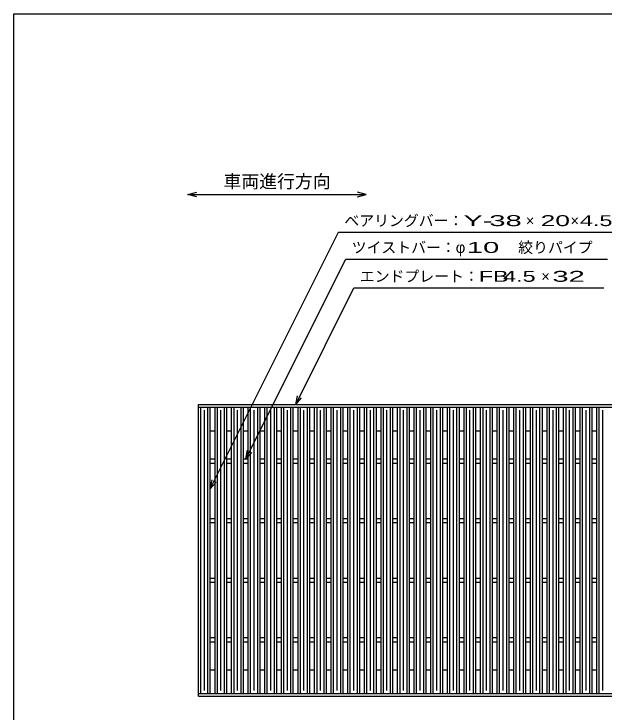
# Model space of a CAD drawing. Units: millimetres, scale not verified. Extents: x -1820 to 1724, y -1285 to 1059.
# Drawn here: x -1736 to -744, y -113 to 1059 of the extents above; entities that cross this region are included whole.
import ezdxf
from ezdxf.enums import TextEntityAlignment as Align

# ---------------------------------------------------------------- set-up
doc = ezdxf.new("R2010")
doc.units = ezdxf.units.MM
doc.header["$LTSCALE"] = 10
for name, color, linetype, lineweight in [('0_2', 150, 'Continuous', 25), ('16', 3, 'Continuous', 25), ('22', 2, 'Continuous', 25)]:
    doc.layers.add(name, color=color, linetype=linetype, lineweight=lineweight)
doc.styles.add('ベクトル', font='')
doc.styles.get('ベクトル').set_extended_font_data('ベクトル')

msp = doc.modelspace()

# ---------------------------------------------------------------- linework, layer by layer
at = {"layer": '0_2'}
for p, q in [((-1736, -1141), (-1736, 1059)), ((-1736, 1059), (1724, 1059))]:
    msp.add_line(p, q, dxfattribs=at)
at = {"layer": '0_2', "color": 4}
for p, q in [((-1443.83, 755.83), (-1428.83, 759.83)), ((-1428.83, 751.83), (-1443.83, 755.83)), ((-1443.83, 755.83), (-1143.83, 755.83)), ((-1143.83, 755.83), (-1158.83, 759.83)), ((-1158.83, 751.83), (-1143.83, 755.83))]:
    msp.add_line(p, q, dxfattribs=at)
at = {"layer": '16'}
for p, q in [((-1426, 403.5), (-430, 403.5)), ((-1426, 399), (-1426, 403.5)), ((-1426, 399), (-430, 399)), ((-1426, -82), (-1426, 399)), ((-1426, 399), (-1406, 399)), ((-1422, -82), (-1422, 399)), ((-1410, -82), (-1410, 399)), ((-1406, -82), (-1406, 399)), ((-1398.1, -82), (-1398.1, 399)), ((-1398.1, 399), (-1378.1, 399)), ((-1394.1, -82), (-1394.1, 399)), ((-1382.1, -82), (-1382.1, 399)), ((-1378.1, -82), (-1378.1, 399)), ((-1370.2, -82), (-1370.2, 399)), ((-1370.2, 399), (-1350.2, 399)), ((-1366.2, -82), (-1366.2, 399)), ((-1354.2, -82), (-1354.2, 399)), ((-1350.2, -82), (-1350.2, 399)), ((-1342.3, -82), (-1342.3, 399)), ((-1342.3, 399), (-1322.3, 399)), ((-1338.3, -82), (-1338.3, 399)), ((-1326.3, -82), (-1326.3, 399)), ((-1322.3, -82), (-1322.3, 399)), ((-1314.4, -82), (-1314.4, 399)), ((-1314.4, 399), (-1294.4, 399)), ((-1310.4, -82), (-1310.4, 399)), ((-1298.4, -82), (-1298.4, 399)), ((-1294.4, -82), (-1294.4, 399)), ((-1286.5, -82), (-1286.5, 399)), ((-1286.5, 399), (-1266.5, 399)), ((-1282.5, -82), (-1282.5, 399)), ((-1270.5, -82), (-1270.5, 399)), ((-1266.5, -82), (-1266.5, 399)), ((-1258.6, -82), (-1258.6, 399)), ((-1258.6, 399), (-1238.6, 399)), ((-1254.6, -82), (-1254.6, 399)), ((-1242.6, -82), (-1242.6, 399)), ((-1238.6, -82), (-1238.6, 399)), ((-1230.7, -82), (-1230.7, 399)), ((-1230.7, 399), (-1210.7, 399)), ((-1226.7, -82), (-1226.7, 399)), ((-1214.7, -82), (-1214.7, 399)), ((-1210.7, -82), (-1210.7, 399)), ((-1202.8, -82), (-1202.8, 399)), ((-1202.8, 399), (-1182.8, 399)), ((-1198.8, -82), (-1198.8, 399)), ((-1186.8, -82), (-1186.8, 399)), ((-1182.8, -82), (-1182.8, 399)), ((-1174.9, -82), (-1174.9, 399)), ((-1174.9, 399), (-1154.9, 399)), ((-1170.9, -82), (-1170.9, 399)), ((-1158.9, -82), (-1158.9, 399)), ((-1154.9, -82), (-1154.9, 399)), ((-1147, -82), (-1147, 399)), ((-1147, 399), (-1127, 399)), ((-1143, -82), (-1143, 399)), ((-1131, -82), (-1131, 399)), ((-1127, -82), (-1127, 399)), ((-1119.1, -82), (-1119.1, 399)), ((-1119.1, 399), (-1099.1, 399)), ((-1115.1, -82), (-1115.1, 399)), ((-1103.1, -82), (-1103.1, 399)), ((-1099.1, -82), (-1099.1, 399)), ((-1091.2, -82), (-1091.2, 399)), ((-1091.2, 399), (-1071.2, 399)), ((-1087.2, -82), (-1087.2, 399)), ((-1075.2, -82), (-1075.2, 399)), ((-1071.2, -82), (-1071.2, 399)), ((-1063.3, -82), (-1063.3, 399)), ((-1063.3, 399), (-1043.3, 399)), ((-1059.3, -82), (-1059.3, 399)), ((-1047.3, -82), (-1047.3, 399)), ((-1043.3, -82), (-1043.3, 399)), ((-1035.4, -82), (-1035.4, 399)), ((-1035.4, 399), (-1015.4, 399)), ((-1031.4, -82), (-1031.4, 399)), ((-1019.4, -82), (-1019.4, 399)), ((-1015.4, -82), (-1015.4, 399)), ((-1007.5, -82), (-1007.5, 399)), ((-1007.5, 399), (-987.5, 399)), ((-1003.5, -82), (-1003.5, 399)), ((-991.5, -82), (-991.5, 399)), ((-987.5, -82), (-987.5, 399)), ((-979.6, -82), (-979.6, 399)), ((-979.6, 399), (-959.6, 399)), ((-975.6, -82), (-975.6, 399)), ((-963.6, -82), (-963.6, 399)), ((-959.6, -82), (-959.6, 399)), ((-951.7, -82), (-951.7, 399)), ((-951.7, 399), (-931.7, 399)), ((-947.7, -82), (-947.7, 399)), ((-935.7, -82), (-935.7, 399)), ((-931.7, -82), (-931.7, 399)), ((-923.8, -82), (-923.8, 399)), ((-923.8, 399), (-903.8, 399)), ((-919.8, -82), (-919.8, 399)), ((-907.8, -82), (-907.8, 399)), ((-903.8, -82), (-903.8, 399)), ((-895.9, -82), (-895.9, 399)), ((-895.9, 399), (-875.9, 399)), ((-891.9, -82), (-891.9, 399)), ((-879.9, -82), (-879.9, 399)), ((-875.9, -82), (-875.9, 399)), ((-868, -82), (-868, 399)), ((-868, 399), (-848, 399)), ((-864, -82), (-864, 399)), ((-852, -82), (-852, 399)), ((-848, -82), (-848, 399)), ((-840.1, -82), (-840.1, 399)), ((-840.1, 399), (-820.1, 399)), ((-836.1, -82), (-836.1, 399)), ((-824.1, -82), (-824.1, 399)), ((-820.1, -82), (-820.1, 399)), ((-812.2, -82), (-812.2, 399)), ((-812.2, 399), (-792.2, 399)), ((-808.2, -82), (-808.2, 399)), ((-796.2, -82), (-796.2, 399)), ((-792.2, -82), (-792.2, 399)), ((-784.3, -82), (-784.3, 399)), ((-784.3, 399), (-764.3, 399)), ((-780.3, -82), (-780.3, 399)), ((-768.3, -82), (-768.3, 399)), ((-764.3, -82), (-764.3, 399)), ((-756.4, -82), (-756.4, 399)), ((-756.4, 399), (-736.4, 399)), ((-752.4, -82), (-752.4, 399)), ((-1416, -77), (-1416, 394)), ((-1388.1, -77), (-1388.1, 394)), ((-1360.2, -77), (-1360.2, 394)), ((-1332.3, -77), (-1332.3, 394)), ((-1304.4, -77), (-1304.4, 394)), ((-1276.5, -77), (-1276.5, 394)), ((-1248.6, -77), (-1248.6, 394)), ((-1220.7, -77), (-1220.7, 394)), ((-1192.8, -77), (-1192.8, 394)), ((-1164.9, -77), (-1164.9, 394)), ((-1137, -77), (-1137, 394)), ((-1109.1, -77), (-1109.1, 394)), ((-1081.2, -77), (-1081.2, 394)), ((-1053.3, -77), (-1053.3, 394)), ((-1025.4, -77), (-1025.4, 394)), ((-997.5, -77), (-997.5, 394)), ((-969.6, -77), (-969.6, 394)), ((-941.7, -77), (-941.7, 394)), ((-913.8, -77), (-913.8, 394)), ((-885.9, -77), (-885.9, 394)), ((-858, -77), (-858, 394)), ((-830.1, -77), (-830.1, 394)), ((-802.2, -77), (-802.2, 394)), ((-774.3, -77), (-774.3, 394)), ((-746.4, -77), (-746.4, 394)), ((-1406, 359), (-1398.1, 359)), ((-1378.1, 359), (-1370.2, 359)), ((-1350.2, 359), (-1342.3, 359)), ((-1322.3, 359), (-1314.4, 359)), ((-1294.4, 359), (-1286.5, 359)), ((-1266.5, 359), (-1258.6, 359)), ((-1238.6, 359), (-1230.7, 359)), ((-1210.7, 359), (-1202.8, 359)), ((-1182.8, 359), (-1174.9, 359)), ((-1154.9, 359), (-1147, 359)), ((-1127, 359), (-1119.1, 359)), ((-1099.1, 359), (-1091.2, 359)), ((-1071.2, 359), (-1063.3, 359)), ((-1043.3, 359), (-1035.4, 359)), ((-1015.4, 359), (-1007.5, 359)), ((-987.5, 359), (-979.6, 359)), ((-959.6, 359), (-951.7, 359)), ((-931.7, 359), (-923.8, 359)), ((-903.8, 359), (-895.9, 359)), ((-875.9, 359), (-868, 359)), ((-848, 359), (-840.1, 359)), ((-820.1, 359), (-812.2, 359)), ((-792.2, 359), (-784.3, 359)), ((-764.3, 359), (-756.4, 359)), ((-1406, 312), (-1398.1, 312)), ((-1406, 305), (-1398.1, 305)), ((-1378.1, 312), (-1370.2, 312)), ((-1378.1, 305), (-1370.2, 305)), ((-1350.2, 312), (-1342.3, 312)), ((-1350.2, 305), (-1342.3, 305)), ((-1322.3, 312), (-1314.4, 312)), ((-1322.3, 305), (-1314.4, 305)), ((-1294.4, 312), (-1286.5, 312)), ((-1294.4, 305), (-1286.5, 305)), ((-1266.5, 312), (-1258.6, 312)), ((-1266.5, 305), (-1258.6, 305)), ((-1238.6, 312), (-1230.7, 312)), ((-1238.6, 305), (-1230.7, 305)), ((-1210.7, 312), (-1202.8, 312)), ((-1210.7, 305), (-1202.8, 305)), ((-1182.8, 312), (-1174.9, 312)), ((-1182.8, 305), (-1174.9, 305)), ((-1154.9, 312), (-1147, 312)), ((-1154.9, 305), (-1147, 305)), ((-1127, 312), (-1119.1, 312)), ((-1127, 305), (-1119.1, 305)), ((-1099.1, 312), (-1091.2, 312)), ((-1099.1, 305), (-1091.2, 305)), ((-1071.2, 312), (-1063.3, 312)), ((-1071.2, 305), (-1063.3, 305)), ((-1043.3, 312), (-1035.4, 312)), ((-1043.3, 305), (-1035.4, 305)), ((-1015.4, 312), (-1007.5, 312)), ((-1015.4, 305), (-1007.5, 305)), ((-987.5, 312), (-979.6, 312)), ((-987.5, 305), (-979.6, 305)), ((-959.6, 312), (-951.7, 312)), ((-959.6, 305), (-951.7, 305)), ((-931.7, 312), (-923.8, 312)), ((-931.7, 305), (-923.8, 305)), ((-903.8, 312), (-895.9, 312)), ((-903.8, 305), (-895.9, 305)), ((-875.9, 312), (-868, 312)), ((-875.9, 305), (-868, 305)), ((-848, 312), (-840.1, 312)), ((-848, 305), (-840.1, 305)), ((-820.1, 312), (-812.2, 312)), ((-820.1, 305), (-812.2, 305)), ((-792.2, 312), (-784.3, 312)), ((-792.2, 305), (-784.3, 305)), ((-764.3, 312), (-756.4, 312)), ((-764.3, 305), (-756.4, 305)), ((-1406, 212), (-1398.1, 212)), ((-1378.1, 212), (-1370.2, 212)), ((-1350.2, 212), (-1342.3, 212)), ((-1322.3, 212), (-1314.4, 212)), ((-1294.4, 212), (-1286.5, 212)), ((-1266.5, 212), (-1258.6, 212)), ((-1238.6, 212), (-1230.7, 212)), ((-1210.7, 212), (-1202.8, 212)), ((-1182.8, 212), (-1174.9, 212)), ((-1154.9, 212), (-1147, 212)), ((-1127, 212), (-1119.1, 212)), ((-1099.1, 212), (-1091.2, 212)), ((-1071.2, 212), (-1063.3, 212)), ((-1043.3, 212), (-1035.4, 212)), ((-1015.4, 212), (-1007.5, 212)), ((-987.5, 212), (-979.6, 212)), ((-959.6, 212), (-951.7, 212)), ((-931.7, 212), (-923.8, 212)), ((-903.8, 212), (-895.9, 212)), ((-875.9, 212), (-868, 212)), ((-848, 212), (-840.1, 212)), ((-820.1, 212), (-812.2, 212)), ((-792.2, 212), (-784.3, 212)), ((-764.3, 212), (-756.4, 212)), ((-1406, 205), (-1398.1, 205)), ((-1378.1, 205), (-1370.2, 205)), ((-1350.2, 205), (-1342.3, 205)), ((-1322.3, 205), (-1314.4, 205)), ((-1294.4, 205), (-1286.5, 205)), ((-1266.5, 205), (-1258.6, 205)), ((-1238.6, 205), (-1230.7, 205)), ((-1210.7, 205), (-1202.8, 205)), ((-1182.8, 205), (-1174.9, 205)), ((-1154.9, 205), (-1147, 205)), ((-1127, 205), (-1119.1, 205)), ((-1099.1, 205), (-1091.2, 205)), ((-1071.2, 205), (-1063.3, 205)), ((-1043.3, 205), (-1035.4, 205)), ((-1015.4, 205), (-1007.5, 205)), ((-987.5, 205), (-979.6, 205)), ((-959.6, 205), (-951.7, 205)), ((-931.7, 205), (-923.8, 205)), ((-903.8, 205), (-895.9, 205)), ((-875.9, 205), (-868, 205)), ((-848, 205), (-840.1, 205)), ((-820.1, 205), (-812.2, 205)), ((-792.2, 205), (-784.3, 205)), ((-764.3, 205), (-756.4, 205)), ((-1406, 112), (-1398.1, 112)), ((-1378.1, 112), (-1370.2, 112)), ((-1350.2, 112), (-1342.3, 112)), ((-1322.3, 112), (-1314.4, 112)), ((-1294.4, 112), (-1286.5, 112)), ((-1266.5, 112), (-1258.6, 112)), ((-1238.6, 112), (-1230.7, 112)), ((-1210.7, 112), (-1202.8, 112)), ((-1182.8, 112), (-1174.9, 112)), ((-1154.9, 112), (-1147, 112)), ((-1127, 112), (-1119.1, 112)), ((-1099.1, 112), (-1091.2, 112)), ((-1071.2, 112), (-1063.3, 112)), ((-1043.3, 112), (-1035.4, 112)), ((-1015.4, 112), (-1007.5, 112)), ((-987.5, 112), (-979.6, 112)), ((-959.6, 112), (-951.7, 112)), ((-931.7, 112), (-923.8, 112)), ((-903.8, 112), (-895.9, 112)), ((-875.9, 112), (-868, 112)), ((-848, 112), (-840.1, 112)), ((-820.1, 112), (-812.2, 112)), ((-792.2, 112), (-784.3, 112)), ((-764.3, 112), (-756.4, 112)), ((-1406, 105), (-1398.1, 105)), ((-1378.1, 105), (-1370.2, 105)), ((-1350.2, 105), (-1342.3, 105)), ((-1322.3, 105), (-1314.4, 105)), ((-1294.4, 105), (-1286.5, 105)), ((-1266.5, 105), (-1258.6, 105)), ((-1238.6, 105), (-1230.7, 105)), ((-1210.7, 105), (-1202.8, 105)), ((-1182.8, 105), (-1174.9, 105)), ((-1154.9, 105), (-1147, 105)), ((-1127, 105), (-1119.1, 105)), ((-1099.1, 105), (-1091.2, 105)), ((-1071.2, 105), (-1063.3, 105)), ((-1043.3, 105), (-1035.4, 105)), ((-1015.4, 105), (-1007.5, 105)), ((-987.5, 105), (-979.6, 105)), ((-959.6, 105), (-951.7, 105)), ((-931.7, 105), (-923.8, 105)), ((-903.8, 105), (-895.9, 105)), ((-875.9, 105), (-868, 105)), ((-848, 105), (-840.1, 105)), ((-820.1, 105), (-812.2, 105)), ((-792.2, 105), (-784.3, 105)), ((-764.3, 105), (-756.4, 105)), ((-1406, 12), (-1398.1, 12)), ((-1378.1, 12), (-1370.2, 12)), ((-1350.2, 12), (-1342.3, 12)), ((-1322.3, 12), (-1314.4, 12)), ((-1294.4, 12), (-1286.5, 12)), ((-1266.5, 12), (-1258.6, 12)), ((-1238.6, 12), (-1230.7, 12)), ((-1210.7, 12), (-1202.8, 12)), ((-1182.8, 12), (-1174.9, 12)), ((-1154.9, 12), (-1147, 12)), ((-1127, 12), (-1119.1, 12)), ((-1099.1, 12), (-1091.2, 12)), ((-1071.2, 12), (-1063.3, 12)), ((-1043.3, 12), (-1035.4, 12)), ((-1015.4, 12), (-1007.5, 12)), ((-987.5, 12), (-979.6, 12)), ((-959.6, 12), (-951.7, 12)), ((-931.7, 12), (-923.8, 12)), ((-903.8, 12), (-895.9, 12)), ((-875.9, 12), (-868, 12)), ((-848, 12), (-840.1, 12)), ((-820.1, 12), (-812.2, 12)), ((-792.2, 12), (-784.3, 12)), ((-764.3, 12), (-756.4, 12)), ((-1406, 5), (-1398.1, 5)), ((-1378.1, 5), (-1370.2, 5)), ((-1350.2, 5), (-1342.3, 5)), ((-1322.3, 5), (-1314.4, 5)), ((-1294.4, 5), (-1286.5, 5)), ((-1266.5, 5), (-1258.6, 5)), ((-1238.6, 5), (-1230.7, 5)), ((-1210.7, 5), (-1202.8, 5)), ((-1182.8, 5), (-1174.9, 5)), ((-1154.9, 5), (-1147, 5)), ((-1127, 5), (-1119.1, 5)), ((-1099.1, 5), (-1091.2, 5)), ((-1071.2, 5), (-1063.3, 5)), ((-1043.3, 5), (-1035.4, 5)), ((-1015.4, 5), (-1007.5, 5)), ((-987.5, 5), (-979.6, 5)), ((-959.6, 5), (-951.7, 5)), ((-931.7, 5), (-923.8, 5)), ((-903.8, 5), (-895.9, 5)), ((-875.9, 5), (-868, 5)), ((-848, 5), (-840.1, 5)), ((-820.1, 5), (-812.2, 5)), ((-792.2, 5), (-784.3, 5)), ((-764.3, 5), (-756.4, 5)), ((-1406, -42), (-1398.1, -42)), ((-1378.1, -42), (-1370.2, -42)), ((-1350.2, -42), (-1342.3, -42)), ((-1322.3, -42), (-1314.4, -42)), ((-1294.4, -42), (-1286.5, -42)), ((-1266.5, -42), (-1258.6, -42)), ((-1238.6, -42), (-1230.7, -42)), ((-1210.7, -42), (-1202.8, -42)), ((-1182.8, -42), (-1174.9, -42)), ((-1154.9, -42), (-1147, -42)), ((-1127, -42), (-1119.1, -42)), ((-1099.1, -42), (-1091.2, -42)), ((-1071.2, -42), (-1063.3, -42)), ((-1043.3, -42), (-1035.4, -42)), ((-1015.4, -42), (-1007.5, -42)), ((-987.5, -42), (-979.6, -42)), ((-959.6, -42), (-951.7, -42)), ((-931.7, -42), (-923.8, -42)), ((-903.8, -42), (-895.9, -42)), ((-875.9, -42), (-868, -42)), ((-848, -42), (-840.1, -42)), ((-820.1, -42), (-812.2, -42)), ((-792.2, -42), (-784.3, -42)), ((-764.3, -42), (-756.4, -42)), ((-1426, -82), (-430, -82)), ((-1426, -86.5), (-1426, -82)), ((-1426, -82), (-1406, -82)), ((-1398.1, -82), (-1378.1, -82)), ((-1370.2, -82), (-1350.2, -82)), ((-1342.3, -82), (-1322.3, -82)), ((-1314.4, -82), (-1294.4, -82)), ((-1286.5, -82), (-1266.5, -82)), ((-1258.6, -82), (-1238.6, -82)), ((-1230.7, -82), (-1210.7, -82)), ((-1202.8, -82), (-1182.8, -82)), ((-1174.9, -82), (-1154.9, -82)), ((-1147, -82), (-1127, -82)), ((-1119.1, -82), (-1099.1, -82)), ((-1091.2, -82), (-1071.2, -82)), ((-1063.3, -82), (-1043.3, -82)), ((-1035.4, -82), (-1015.4, -82)), ((-1007.5, -82), (-987.5, -82)), ((-979.6, -82), (-959.6, -82)), ((-951.7, -82), (-931.7, -82)), ((-923.8, -82), (-903.8, -82)), ((-895.9, -82), (-875.9, -82)), ((-868, -82), (-848, -82)), ((-840.1, -82), (-820.1, -82)), ((-812.2, -82), (-792.2, -82)), ((-784.3, -82), (-764.3, -82)), ((-756.4, -82), (-736.4, -82)), ((-1426, -86.5), (-430, -86.5))]:
    msp.add_line(p, q, dxfattribs=at)
at = {"layer": '22', "color": 4}
for p, q in [((-1406, 262), (-1190.75, 692.5)), ((-1190.75, 692.5), (-730.75, 692.5)), ((-1346.25, 312), (-1178.5, 647.5)), ((-1178.5, 647.5), (-738.5, 647.5)), ((-1262.55, 403.5), (-1164.8, 599)), ((-1164.8, 599), (-744.8, 599)), ((-1262.55, 403.5), (-1259.55, 418.1)), ((-1262.55, 403.5), (-1252.55, 414.5)), ((-1346.25, 312), (-1343.25, 326.6)), ((-1346.25, 312), (-1336.25, 323)), ((-1406, 262), (-1403, 276.6)), ((-1406, 262), (-1396, 273))]:
    msp.add_line(p, q, dxfattribs=at)

# ---------------------------------------------------------------- texts
at = {"layer": '0_2', "color": 2, "style": 'ベクトル'}
msp.add_text('車両進行方向', height=21.99, dxfattribs=at).set_placement((-1383.83, 777.83), align=Align.MIDDLE_LEFT)
at = {"layer": '22', "style": 'ベクトル'}
for s, p in [('ベアリングバー：', (-1180.75, 712)), ('×', (-875.75, 712)), ('×', (-800.75, 712)), ('ツイストバー：', (-1168.5, 667)), ('φ', (-993.5, 667)), ('絞りパイプ', (-888.5, 667)), ('エンドプレート：', (-1154.8, 618.5)), ('×', (-849.8, 618.5))]:
    msp.add_text(s, height=18.33, dxfattribs=at).set_placement(p, align=Align.MIDDLE_LEFT)
for s, width, p in [('Y-', 2, (-980.75, 712)), (' 38 ', 2, (-950.75, 712)), ('20', 1.8, (-850.75, 712)), (' 4.5 ', 1.6, (-795.75, 712)), (' 10 ', 2, (-988.5, 667)), ('FB', 1.6, (-954.8, 618.5)), (' 4.5 ', 1.6, (-924.8, 618.5)), (' 32 ', 2, (-844.8, 618.5))]:
    msp.add_text(s, height=18.33, dxfattribs=dict(at, width=width)).set_placement(p, align=Align.MIDDLE_LEFT)

doc.saveas('drawing.dxf')
